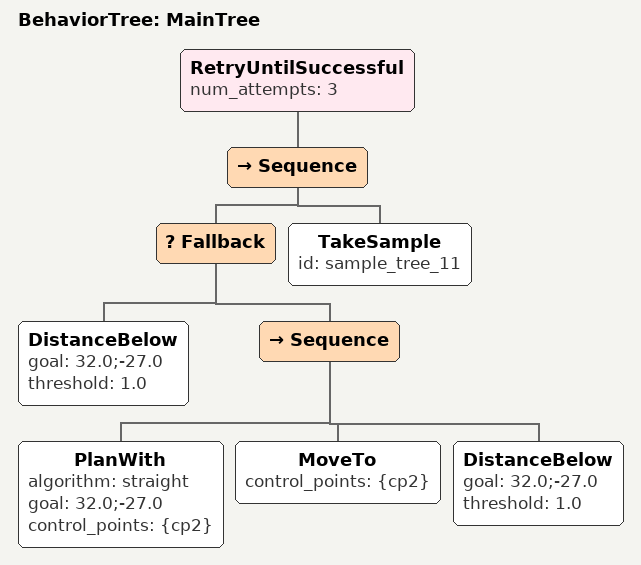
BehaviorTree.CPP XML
<?xml version="1.0"?>

<root BTCPP_format="4" main_tree_to_execute="MainTree">
  <BehaviorTree ID="MainTree">
    <RetryUntilSuccessful num_attempts="3">
      <Sequence>
      <Fallback>
        <DistanceBelow goal="32.0;-27.0" threshold="1.0"/>
        <Sequence>
          <PlanWith algorithm="straight" goal="32.0;-27.0" control_points="{cp2}"/>
          <MoveTo control_points="{cp2}"/>
          <DistanceBelow goal="32.0;-27.0" threshold="1.0"/>
        </Sequence>
      </Fallback>
      <TakeSample id="sample_tree_11"/>
      </Sequence>
    </RetryUntilSuccessful>
  </BehaviorTree>
</root>
